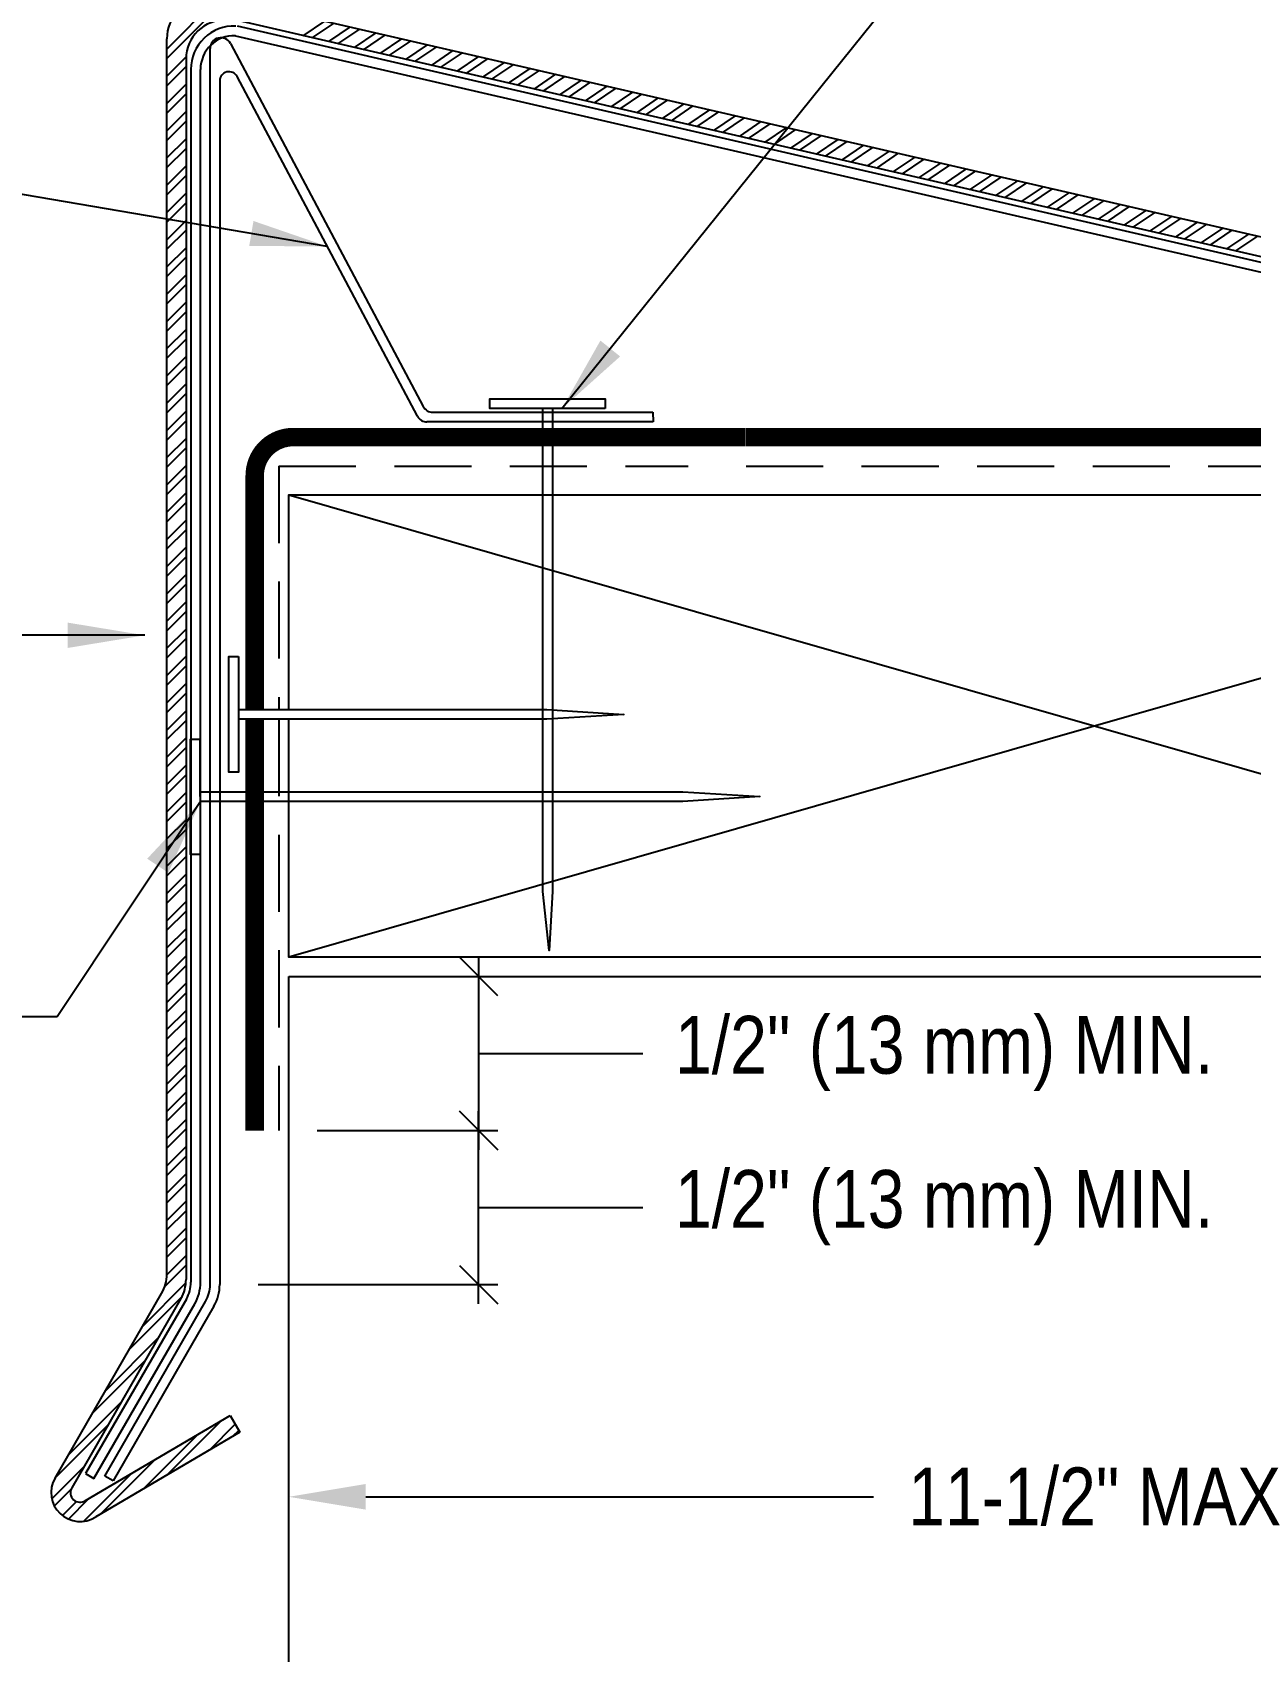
# Model space of a CAD drawing. Header units: inches. Extents: x 299.4 to 319.5, y -77.1 to -60.4.
# Drawn here: x 303.48 to 307.43, y -69.37 to -64.12 of the extents above; entities that cross this region are included whole.
import ezdxf

# ---------------------------------------------------------------- set-up
doc = ezdxf.new("R2010")
doc.units = ezdxf.units.IN
doc.header["$MEASUREMENT"] = 0
doc.linetypes.add('HIDDEN', pattern=[0.375, 0.25, -0.125])
doc.layers.get('0').update_dxf_attribs({"linetype": 'CONTINUOUS'})
doc.layers.get('DEFPOINTS').update_dxf_attribs({"linetype": 'CONTINUOUS'})
for name, color, linetype in [('FSBP-ACCESSORY-FIRESTONE', 7, 'CONTINUOUS'), ('FSBP-ACCESSORY-OTHER', 7, 'CONTINUOUS'), ('FSBP-ADHESIVE', 1, 'HIDDEN'), ('FSBP-ANNO-NOTE', 7, 'CONTINUOUS'), ('FSBP-MEMBRANE', 7, 'CONTINUOUS'), ('FSBP-WALL-CURB', 9, 'CONTINUOUS'), ('FSBP-WOOD', 7, 'CONTINUOUS')]:
    doc.layers.add(name, color=color, linetype=linetype)
doc.styles.add('FSBP_ARIAL_NAR', font='ARIALN.TTF')
doc.dimstyles.new('FSBP-DIM', dxfattribs={"dimtxt": 0.1875, "dimasz": 0.125, "dimexe": 0.0625, "dimexo": 0.125, "dimgap": 0.125, "dimtad": 0, "dimdec": 0, "dimzin": 1, "dimdsep": 46, "dimlunit": 4, "dimtxsty": 'FSBP_ARIAL_NAR', "dimblk": 'OBLIQUE', "dimcen": 0.09375, "dimdle": 0.0625, "dimclrd": 256, "dimclre": 256, "dimclrt": 256, "dimadec": 0, "dimazin": 0, "dimtfac": 1, "dimtdec": 0, "dimtmove": 1, "dimatfit": 3, "dimfxl": 1, "dimtolj": 1, "dimtzin": 0, "dimlwd": -1, "dimlwe": -1, "dimarcsym": 0})
doc.dimstyles.new('FSBP-LEADER', dxfattribs={"dimtxt": 0.1875, "dimasz": 0.25, "dimexe": 0.0625, "dimexo": 0.125, "dimgap": 0.125, "dimtad": 0, "dimtih": 1, "dimtoh": 1, "dimdec": 4, "dimzin": 0, "dimdsep": 46, "dimlunit": 4, "dimtxsty": 'FSBP_ARIAL_NAR', "dimcen": 0.09375, "dimclrd": 256, "dimclre": 256, "dimclrt": 256, "dimadec": 0, "dimazin": 0, "dimtfac": 1, "dimtdec": 4, "dimtofl": 0, "dimtmove": 0, "dimatfit": 3, "dimfxl": 1, "dimtolj": 1, "dimtzin": 0, "dimlwd": -1, "dimlwe": -1, "dimarcsym": 0})

# ---------------------------------------------------------------- blocks, each defined once
blk = doc.blocks.new('_OBLIQUE')
at = {"color": 0, "linetype": 'ByBlock'}
blk.add_line((-0.5, -0.5), (0.5, 0.5), dxfattribs=at)
blk = doc.blocks.new('*D7')
at = {"layer": 'DEFPOINTS', "color": 0, "transparency": 16777216}
for p in [(304.3082, -67.1837), (304.2758, -67.6837), (304.9243, -67.6837)]:
    blk.add_point(p, dxfattribs=at)
at = {"layer": 'FSBP-ANNO-NOTE', "transparency": 16777216}
for p, q in [((304.9243, -67.1212), (304.9243, -67.7462)), ((304.4332, -67.1837), (304.9868, -67.1837)), ((304.9243, -67.4337), (305.2071, -67.4337)), ((305.2071, -67.4337), (305.4571, -67.4337)), ((304.4008, -67.6837), (304.9868, -67.6837))]:
    blk.add_line(p, q, dxfattribs=at)
at = {"layer": 'FSBP-ANNO-NOTE', "transparency": 16777216, "xscale": 0.125, "yscale": 0.125, "zscale": 0.125}
for p, rotation in [((304.9243, -67.1837), 90), ((304.9243, -67.6837), 270)]:
    blk.add_blockref('_OBLIQUE', p, dxfattribs=dict(at, rotation=rotation))
at = {"layer": 'FSBP-ANNO-NOTE', "transparency": 16777216, "insert": (306.435, -67.4337), "char_height": 0.1875, "attachment_point": 5, "style": 'FSBP_ARIAL_NAR'}
blk.add_mtext('\\A1;1/2" (13 mm) MIN.', dxfattribs=at)
blk = doc.blocks.new('FSBP_HOT-DIPPED-NAIL')
at = {"layer": 'FSBP-ACCESSORY-OTHER'}
blk.add_lwpolyline([(0, 0.1875), (0, -0.1875), (-0.03125, -0.1875), (-0.03125, 0.1875)], close=True, dxfattribs=at)
blk.add_lwpolyline([(0, 0.015625), (1, 0.015625), (1.25, 0), (1, -0.015625), (0, -0.015625)], dxfattribs=at)
blk = doc.blocks.new('*D8')
at = {"layer": 'DEFPOINTS', "color": 0, "transparency": 16777216}
for p in [(304.2758, -67.6837), (304.9243, -67.6837), (304.0842, -68.1837)]:
    blk.add_point(p, dxfattribs=at)
at = {"layer": 'FSBP-ANNO-NOTE', "transparency": 16777216}
for p, q in [((304.9243, -68.2462), (304.9243, -67.6212)), ((304.4008, -67.6837), (304.9868, -67.6837)), ((304.9243, -67.9337), (305.2071, -67.9337)), ((305.2071, -67.9337), (305.4571, -67.9337)), ((304.2092, -68.1837), (304.9868, -68.1837))]:
    blk.add_line(p, q, dxfattribs=at)
at = {"layer": 'FSBP-ANNO-NOTE', "transparency": 16777216, "xscale": 0.125, "yscale": 0.125, "zscale": 0.125}
for p, rotation in [((304.9243, -67.6837), 90), ((304.9243, -68.1837), 270)]:
    blk.add_blockref('_OBLIQUE', p, dxfattribs=dict(at, rotation=rotation))
at = {"layer": 'FSBP-ANNO-NOTE', "transparency": 16777216, "insert": (306.435, -67.9337), "char_height": 0.1875, "attachment_point": 5, "style": 'FSBP_ARIAL_NAR'}
blk.add_mtext('\\A1;1/2" (13 mm) MIN.', dxfattribs=at)
blk = doc.blocks.new('*D9')
at = {"transparency": 16777216}
for p, q in [((304.3082, -69.0818), (304.3082, -68.8096)), ((309.5391, -69.0303), (309.5391, -68.8096)), ((304.5582, -68.8721), (306.2056, -68.8721)), ((309.2891, -68.8721), (307.6417, -68.8721))]:
    blk.add_line(p, q, dxfattribs=at)
for points in [[(304.5582, -68.8304), (304.5582, -68.9138), (304.3082, -68.8721)], [(309.2891, -68.8304), (309.2891, -68.9138), (309.5391, -68.8721)]]:
    blk.add_solid(points, dxfattribs=at)
at = {"layer": 'DEFPOINTS', "color": 0, "transparency": 16777216}
for p in [(309.5391, -68.8721), (309.5391, -69.1553), (304.3082, -69.2068)]:
    blk.add_point(p, dxfattribs=at)
at = {"transparency": 16777216, "insert": (306.9237, -68.8721), "char_height": 0.1875, "attachment_point": 5, "style": 'FSBP_ARIAL_NAR'}
blk.add_mtext('\\A1;11-1/2" MAX', dxfattribs=at)

msp = doc.modelspace()

# ---------------------------------------------------------------- linework, layer by layer
msp.add_line((305.49013, -65.35308), (305.49047, -65.38433))
at = {"layer": 'FSBP-ACCESSORY-FIRESTONE'}
for p, q in [((303.91239, -64.17435), (304.06972, -64.01701)), ((303.91239, -64.2056), (304.09992, -64.01807)), ((304.06539, -64.00039), (309.97267, -65.36293)), ((309.89981, -65.41026), (304.1144, -64.07584)), ((304.35491, -64.13131), (304.42575, -64.08351)), ((304.38435, -64.1381), (304.45519, -64.0903)), ((303.91239, -68.14985), (303.91239, -64.14096)), ((304.13488, -64.13109), (309.85942, -65.45147)), ((309.86645, -65.42102), (304.1419, -64.10064)), ((304.43818, -64.15052), (304.50902, -64.10272)), ((304.46762, -64.15731), (304.53846, -64.10951)), ((304.52145, -64.16973), (304.59229, -64.12192)), ((304.55089, -64.17652), (304.62173, -64.12872)), ((304.60472, -64.18893), (304.67556, -64.14113)), ((304.63416, -64.19572), (304.705, -64.14792)), ((303.91239, -64.26274), (303.97501, -64.20011)), ((304.05294, -68.18365), (304.05294, -64.17265)), ((304.11885, -64.15623), (304.74459, -65.3345)), ((304.688, -64.20814), (304.75883, -64.16034)), ((304.71744, -64.21493), (304.78827, -64.16713)), ((304.77127, -64.22735), (304.84211, -64.17955)), ((304.80071, -64.23414), (304.87155, -64.18634)), ((304.85454, -64.24655), (304.92538, -64.19875)), ((303.91239, -64.29399), (303.97489, -64.23149)), ((303.97489, -64.20568), (303.97489, -68.1666)), ((303.99044, -64.24039), (303.99044, -68.1759)), ((304.02169, -68.1759), (304.02169, -64.24039)), ((304.88398, -64.25334), (304.95482, -64.20554)), ((304.93781, -64.26576), (305.00865, -64.21796)), ((304.96725, -64.27255), (305.03809, -64.22475)), ((305.02108, -64.28497), (305.09192, -64.23717)), ((305.05052, -64.29176), (305.12136, -64.24396)), ((305.10435, -64.30417), (305.17519, -64.25637)), ((303.91239, -64.35112), (303.97489, -64.28862)), ((304.08419, -64.27804), (304.08419, -68.18365)), ((304.7258, -65.36575), (304.14068, -64.26397)), ((305.13379, -64.31097), (305.20463, -64.26316)), ((305.18762, -64.32338), (305.25846, -64.27558)), ((305.21707, -64.33017), (305.2879, -64.28237)), ((305.2709, -64.34259), (305.34173, -64.29479)), ((305.30034, -64.34938), (305.37118, -64.30158)), ((303.91239, -64.38237), (303.97489, -64.31987)), ((305.35417, -64.3618), (305.42501, -64.31399)), ((305.38361, -64.36859), (305.45445, -64.32078)), ((305.43744, -64.381), (305.50828, -64.3332)), ((305.46688, -64.38779), (305.53772, -64.33999)), ((305.52071, -64.40021), (305.59155, -64.35241)), ((305.55015, -64.407), (305.62099, -64.3592)), ((303.91239, -64.43951), (303.97489, -64.37701)), ((303.91239, -64.47076), (303.97489, -64.40826)), ((305.60398, -64.41942), (305.67482, -64.37161)), ((305.63342, -64.42621), (305.70426, -64.3784)), ((305.68725, -64.43862), (305.75809, -64.39082)), ((305.7167, -64.44541), (305.78753, -64.39761)), ((305.77053, -64.45783), (305.84136, -64.41003)), ((303.91239, -64.5279), (303.97489, -64.4654)), ((305.79997, -64.46462), (305.87081, -64.41682)), ((305.8538, -64.47704), (305.92464, -64.42923)), ((305.88324, -64.48383), (305.95408, -64.43603)), ((305.93707, -64.49624), (306.00791, -64.44844)), ((305.96651, -64.50303), (306.03735, -64.45523)), ((303.91239, -64.55915), (303.97489, -64.49665)), ((306.02034, -64.51545), (306.09118, -64.46765)), ((306.04978, -64.52224), (306.12062, -64.47444)), ((306.10361, -64.53466), (306.17445, -64.48686)), ((306.13305, -64.54145), (306.20389, -64.49365)), ((306.18688, -64.55386), (306.25772, -64.50606)), ((306.21633, -64.56065), (306.28716, -64.51285)), ((303.91239, -64.61629), (303.97489, -64.55379)), ((306.27016, -64.57307), (306.34099, -64.52527)), ((306.2996, -64.57986), (306.37043, -64.53206)), ((306.35343, -64.59228), (306.42427, -64.54448)), ((306.38287, -64.59907), (306.45371, -64.55127)), ((306.4367, -64.61148), (306.50754, -64.56368)), ((306.46614, -64.61828), (306.53698, -64.57047)), ((303.91239, -64.64754), (303.97489, -64.58504)), ((306.51997, -64.63069), (306.59081, -64.58289)), ((306.54941, -64.63748), (306.62025, -64.58968)), ((306.60324, -64.6499), (306.67408, -64.6021)), ((306.63268, -64.65669), (306.70352, -64.60889)), ((306.68651, -64.66911), (306.75735, -64.6213)), ((303.91239, -64.70468), (303.97489, -64.64218)), ((303.91239, -64.73593), (303.97489, -64.67343)), ((306.71595, -64.6759), (306.78679, -64.62809)), ((306.76979, -64.68831), (306.84062, -64.64051)), ((306.79923, -64.6951), (306.87006, -64.6473)), ((306.85306, -64.70752), (306.9239, -64.65972)), ((306.8825, -64.71431), (306.95334, -64.66651)), ((306.93633, -64.72673), (307.00717, -64.67892)), ((306.96577, -64.73352), (307.03661, -64.68571)), ((307.0196, -64.74593), (307.09044, -64.69813)), ((307.04904, -64.75272), (307.11988, -64.70492)), ((307.10287, -64.76514), (307.17371, -64.71734)), ((307.13231, -64.77193), (307.20315, -64.72413)), ((303.91239, -64.79307), (303.97489, -64.73057)), ((303.91239, -64.82432), (303.97489, -64.76182)), ((307.18614, -64.78435), (307.25698, -64.73654)), ((307.21558, -64.79114), (307.28642, -64.74334)), ((307.26942, -64.80355), (307.34025, -64.75575)), ((307.29886, -64.81034), (307.36969, -64.76254)), ((307.35269, -64.82276), (307.42352, -64.77496)), ((307.38213, -64.82955), (307.45297, -64.78175)), ((303.91239, -64.88145), (303.97489, -64.81895)), ((303.91239, -64.9127), (303.97489, -64.8502)), ((303.91239, -64.96984), (303.97489, -64.90734)), ((303.91239, -65.00109), (303.97489, -64.93859)), ((303.91239, -65.05823), (303.97489, -64.99573)), ((303.91239, -65.08948), (303.97489, -65.02698)), ((303.91239, -65.14662), (303.97489, -65.08412)), ((303.91239, -65.17787), (303.97489, -65.11537)), ((303.91239, -65.23501), (303.97489, -65.17251)), ((303.91239, -65.26626), (303.97489, -65.20376)), ((303.91239, -65.3234), (303.97489, -65.2609)), ((303.91239, -65.35465), (303.97489, -65.29215)), ((303.91239, -65.41178), (303.97489, -65.34928)), ((304.7755, -65.35308), (305.49013, -65.35308)), ((303.91239, -65.44303), (303.97489, -65.38053)), ((305.49047, -65.38433), (304.75671, -65.38433)), ((303.91239, -65.50017), (303.97489, -65.43767)), ((303.91239, -65.53142), (303.97489, -65.46892)), ((303.91239, -65.58856), (303.97489, -65.52606)), ((303.91239, -65.61981), (303.97489, -65.55731)), ((303.91239, -65.67695), (303.97489, -65.61445)), ((303.91239, -65.7082), (303.97489, -65.6457)), ((303.91239, -65.76534), (303.97489, -65.70284)), ((303.91239, -65.79659), (303.97489, -65.73409)), ((303.91239, -65.85373), (303.97489, -65.79123)), ((303.91239, -65.88498), (303.97489, -65.82248)), ((303.91239, -65.94211), (303.97489, -65.87961)), ((303.91239, -65.97336), (303.97489, -65.91086)), ((303.91239, -66.0305), (303.97489, -65.968)), ((303.91239, -66.06175), (303.97489, -65.99925)), ((303.91239, -66.11889), (303.97489, -66.05639)), ((303.91239, -66.15014), (303.97489, -66.08764)), ((303.91239, -66.20728), (303.97489, -66.14478)), ((303.91239, -66.23853), (303.97489, -66.17603)), ((303.91239, -66.29567), (303.97489, -66.23317)), ((303.91239, -66.32692), (303.97489, -66.26442)), ((303.91239, -66.38406), (303.97489, -66.32156)), ((303.91239, -66.41531), (303.97489, -66.35281)), ((303.91239, -66.47244), (303.97489, -66.40994)), ((303.91239, -66.50369), (303.97489, -66.44119)), ((303.91239, -66.56083), (303.97489, -66.49833)), ((303.91239, -66.59208), (303.97489, -66.52958)), ((303.91239, -66.64922), (303.97489, -66.58672)), ((303.91239, -66.68047), (303.97489, -66.61797)), ((303.91239, -66.73761), (303.97489, -66.67511)), ((303.91239, -66.76886), (303.97489, -66.70636)), ((303.91239, -66.826), (303.97489, -66.7635)), ((303.91239, -66.85725), (303.97489, -66.79475)), ((303.91239, -66.91439), (303.97489, -66.85189)), ((303.91239, -66.94564), (303.97489, -66.88314)), ((303.91239, -67.00277), (303.97489, -66.94027)), ((303.91239, -67.03402), (303.97489, -66.97152)), ((303.91239, -67.09116), (303.97489, -67.02866)), ((303.91239, -67.12241), (303.97489, -67.05991)), ((303.91239, -67.17955), (303.97489, -67.11705)), ((303.91239, -67.2108), (303.97489, -67.1483)), ((303.91239, -67.26794), (303.97489, -67.20544)), ((303.91239, -67.29919), (303.97489, -67.23669)), ((303.91239, -67.35633), (303.97489, -67.29383)), ((303.91239, -67.38758), (303.97489, -67.32508)), ((303.91239, -67.44472), (303.97489, -67.38222)), ((303.91239, -67.47597), (303.97489, -67.41347)), ((303.91239, -67.5331), (303.97489, -67.4706)), ((303.91239, -67.56435), (303.97489, -67.50185)), ((303.91239, -67.62149), (303.97489, -67.55899)), ((303.91239, -67.65274), (303.97489, -67.59024)), ((303.91239, -67.70988), (303.97489, -67.64738)), ((303.91239, -67.74113), (303.97489, -67.67863)), ((303.91239, -67.79827), (303.97489, -67.73577)), ((303.91239, -67.82952), (303.97489, -67.76702)), ((303.91239, -67.88666), (303.97489, -67.82416)), ((303.91239, -67.91791), (303.97489, -67.85541)), ((303.91239, -67.97505), (303.97489, -67.91255)), ((303.91239, -68.0063), (303.97489, -67.9438)), ((303.91239, -68.06343), (303.97489, -68.00093)), ((303.91239, -68.09468), (303.97489, -68.03218)), ((303.91237, -68.15184), (303.97489, -68.08932)), ((303.90592, -68.18954), (303.97489, -68.12057)), ((303.8347, -68.31789), (303.97434, -68.17826)), ((303.54964, -68.81163), (303.89564, -68.21235)), ((303.95814, -68.2291), (303.60377, -68.84288)), ((303.97578, -68.23059), (303.64878, -68.79697)), ((303.67584, -68.8126), (304.00285, -68.24621)), ((303.71128, -68.80472), (304.03828, -68.23834)), ((303.79202, -68.39183), (303.96203, -68.22182)), ((304.06535, -68.25396), (303.73834, -68.82035)), ((303.71396, -68.52702), (303.88472, -68.35627)), ((303.67128, -68.60096), (303.84203, -68.43021)), ((303.59322, -68.73615), (303.76398, -68.5654)), ((303.64861, -68.88421), (304.1175, -68.60821)), ((304.1175, -68.60821), (304.1492, -68.66207)), ((303.55053, -68.81009), (303.72129, -68.63934)), ((304.1492, -68.66207), (303.68176, -68.93722)), ((303.83721, -68.84572), (304.0135, -68.66942)), ((303.91317, -68.801), (304.08947, -68.62471)), ((304.05207, -68.71925), (304.1344, -68.63692)), ((304.05207, -68.71925), (304.1344, -68.63692)), ((304.12803, -68.67453), (304.14598, -68.65659)), ((303.53924, -68.87852), (303.64324, -68.77453)), ((303.69831, -68.92748), (303.87461, -68.75118)), ((303.64309, -68.95145), (303.79864, -68.7959)), ((303.64878, -68.79697), (303.67584, -68.8126)), ((303.73834, -68.82035), (303.71128, -68.80472)), ((303.54752, -68.90149), (303.60163, -68.84738)), ((303.59308, -68.94432), (303.65975, -68.87765)), ((303.57348, -68.93267), (303.6188, -68.88735))]:
    msp.add_line(p, q, dxfattribs=at)
for centre, radius, start, end in [((304.03739, -64.14096), 0.125, 88, 180), ((304.09989, -64.20568), 0.125, 88, 180), ((304.13106, -64.24039), 0.14062, 88, 180), ((304.13106, -64.24039), 0.10938, 88, 180), ((304.08794, -64.17265), 0.035, 27.97151, 180), ((304.11419, -64.27804), 0.03, 27.97151, 180), ((304.7755, -65.31808), 0.035, 207.97151, 270), ((304.75671, -65.34933), 0.035, 207.97151, 270), ((303.78739, -68.14985), 0.125, 330, 0), ((303.84989, -68.1666), 0.125, 330, 0), ((303.88106, -68.1759), 0.10938, 330, 360), ((303.88106, -68.1759), 0.14062, 330, 0), ((303.94356, -68.18365), 0.10938, 330, 360), ((303.94356, -68.18365), 0.14063, 330, 360), ((303.63083, -68.85851), 0.09375, 150, 302.90248), ((303.63083, -68.85851), 0.03125, 150, 304.67491)]:
    msp.add_arc(centre, radius, start, end, dxfattribs=at)
at = {"layer": 'FSBP-ACCESSORY-OTHER'}
for points in [[(305.33549, -65.34094), (304.96049, -65.34094), (304.96049, -65.30969), (305.33549, -65.30969)], [(304.02007, -66.41326), (304.02025, -66.78826), (303.989, -66.78828), (303.98882, -66.41328)]]:
    msp.add_lwpolyline(points, close=True, dxfattribs=at)
for points in [[(305.16362, -65.34094), (305.16362, -66.90826), (305.15318, -67.09951), (305.13237, -66.90826), (305.13237, -65.34094)], [(304.02015, -66.58514), (305.58747, -66.58438), (305.83748, -66.59989), (305.58748, -66.61563), (304.02017, -66.61639)]]:
    msp.add_lwpolyline(points, dxfattribs=at)
at = {"layer": 'FSBP-ADHESIVE', "linetype": 'HIDDEN'}
for p, q in [((304.27583, -65.5274), (304.27583, -66.31762)), ((304.27583, -65.5274), (305.60489, -65.5274)), ((305.79239, -65.5274), (308.32411, -65.5274)), ((304.27583, -66.34887), (304.27583, -67.68365))]:
    msp.add_line(p, q, dxfattribs=at)
at = {"layer": 'FSBP-MEMBRANE', "linetype": 'Continuous', "const_width": 0.06}
msp.add_lwpolyline([(305.7915, -65.43365), (304.32272, -65.43365, 0.4142136), (304.19772, -65.55865), (304.19772, -66.31762)], format="xyb", dxfattribs=at)
for points in [[(308.51403, -65.43365), (305.79239, -65.43365)], [(304.19772, -66.34887), (304.19772, -66.35943), (304.19772, -67.68365)]]:
    msp.add_lwpolyline(points, dxfattribs=at)
at = {"layer": 'FSBP-WALL-CURB'}
msp.add_line((304.30825, -72.43932), (304.30825, -67.18365), dxfattribs=at)
at = {"layer": 'FSBP-WALL-CURB', "linetype": 'Continuous'}
for p, q in [((304.30825, -67.18365), (305.77983, -67.18365)), ((305.77983, -67.18365), (308.33666, -67.18365))]:
    msp.add_line(p, q, dxfattribs=at)
at = {"layer": 'FSBP-WOOD', "linetype": 'Continuous'}
for p, q in [((304.30825, -65.62115), (305.62832, -65.9997)), ((308.49619, -65.92021), (305.76114, -66.70452)), ((305.62832, -65.9997), (308.48036, -66.81755)), ((305.76114, -66.70452), (304.30825, -67.12115))]:
    msp.add_line(p, q, dxfattribs=at)
for points in [[(308.51161, -65.62115), (309.5391, -65.62115), (309.5391, -67.12115), (308.33423, -67.12115), (305.78226, -67.12115), (304.30825, -67.12115), (304.30825, -66.34887)], [(304.30825, -66.31762), (304.30825, -65.62115), (305.79239, -65.62115)], [(305.79239, -65.62115), (308.51403, -65.62115)]]:
    msp.add_lwpolyline(points, dxfattribs=at)

# ---------------------------------------------------------------- block references
at = {"layer": 'FSBP-ACCESSORY-OTHER'}
msp.add_blockref('FSBP_HOT-DIPPED-NAIL', (304.14531, -66.33325), dxfattribs=at)

# ---------------------------------------------------------------- dimensions: what is measured, and where the dimension line sits
dim = msp.add_linear_dim(base=(309.5391, -68.87208), p1=(304.30825, -69.20681), p2=(309.5391, -69.1553), text='11-1/2" MAX', dimstyle='FSBP-LEADER')
dim.commit()
dim.dimension.update_dxf_attribs({"geometry": '*D9', "text_midpoint": (306.92367, -68.87208)})
at = {"layer": 'FSBP-ANNO-NOTE'}
for p1, angle, picture, middle in [((304.30825, -67.18365), 270, '*D7', (305.58213, -67.43365)), ((304.08419, -68.18365), 90, '*D8', (305.58213, -67.93365))]:
    dim = msp.add_linear_dim(base=(304.92426, -67.68365), p1=p1, p2=(304.27583, -67.68365), angle=angle, text='1/2" (13 mm) MIN.', dimstyle='FSBP-DIM', override={"dimtih": 1, "dimtoh": 1}, dxfattribs=at)
    dim.commit()
    dim.dimension.update_dxf_attribs({"geometry": picture, "text_midpoint": middle, "dimtype": 160})

# ---------------------------------------------------------------- leaders
for points in [[(305.19487, -65.34094), (307.04433, -63.04242), (307.21521, -63.04202)], [(304.43324, -64.81486), (303.36055, -64.63236), (303.02449, -64.63236)], [(303.84082, -66.07669), (303.07103, -66.07669)], [(304.02169, -66.61639), (303.55633, -67.3142), (303.2114, -67.3142)]]:
    msp.add_leader(points, dimstyle='FSBP-LEADER', dxfattribs=at)

doc.saveas('drawing.dxf')
